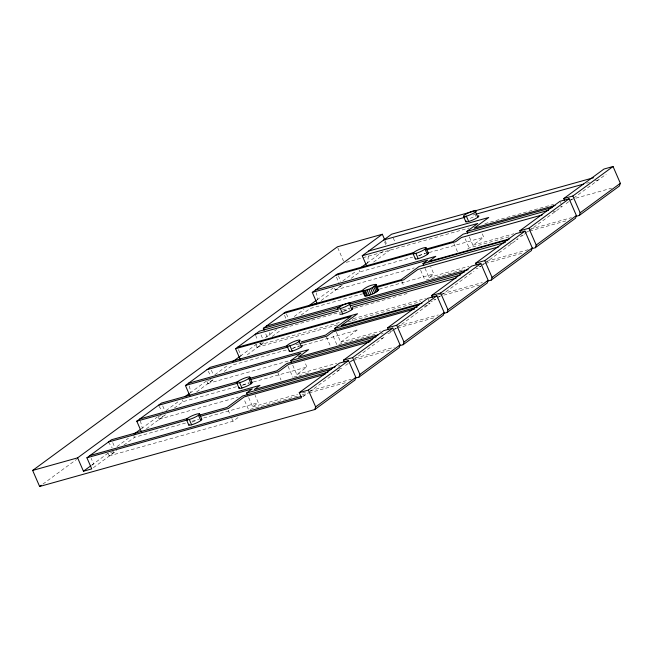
<?xml version="1.0" encoding="UTF-8"?>
<svg xmlns="http://www.w3.org/2000/svg" width="653" height="653" viewBox="0 0 653 653"><rect width="100%" height="100%" fill="white"/><g stroke="black" fill="none" stroke-linecap="round" stroke-linejoin="round"><path stroke-width="0.49" stroke-dasharray="3.27 2.45" d="M368.284 255.943L367.786 262.775L365.9 264.163M42.918 484.077L76.597 459.369M91.632 465.205L108.006 453.182L114.471 451.378M116.985 446.595L128.412 438.212M141.277 428.776L157.218 417.071M165.993 410.639L179.551 400.689M189.917 393.082L205.858 381.385M214.853 374.781L227.987 365.149M240.312 356.105L255.935 344.637L264.236 342.319L246.148 355.591M265.428 337.674L276.554 329.512M294.25 316.525L303.955 309.4M316.958 299.858L333.259 287.9M342.833 280.872L356.375 270.938M366.921 263.2L383.238 251.225M92.097 465.075L93.616 463.957L91.183 458.349M239.218 357.118L241.112 355.73L238.263 349.192M316.574 300.356L317.84 299.425L316.33 292.773M108.006 453.182L109.182 455.884L116.528 450.497M123.874 445.109L134.485 437.322L186.154 422.875M158.41 417.389L159.193 419.185L165.568 414.508M174.343 408.068L183.118 401.636L236.737 386.641M206.65 380.805L207.825 383.499L214.388 378.683M224.232 371.459L233.26 364.839L286.879 349.845M255.935 344.637L257.111 347.339L261.037 344.458L341.339 322.002M301.09 315.064L309.987 308.534L362.635 293.817M334.458 288.202L335.242 290.005L340.817 285.916M351.175 278.317L359.934 271.885L412.582 257.16M93.387 467.687L116.316 450.864M146.403 428.792L165.527 414.753M196.626 391.931L214.959 378.479M272.146 336.515L284.863 327.186M321.194 300.527L342.376 284.986M373.598 262.073L391.547 248.899M109.182 455.884L232.999 421.267L239.569 416.434M248.662 397.62L252.67 406.827L258.294 402.697L255.094 395.334M292.764 365.256L296.772 374.463L306.926 367.01L304.527 361.484M336.319 332.083L340.727 342.213L357.069 330.222L355.869 327.455M424.972 268.252L428.972 277.46L433.796 273.917L430.596 266.555M467.613 249.103L469.164 247.96L510.14 236.508M469.327 236.917L472.927 245.201L483.751 237.259L482.151 233.578M303.016 396.665L308.591 392.567M309.408 391.971L341.682 368.284L338.744 369.108M352.84 360.105L345.731 365.313L343.772 365.868M353.648 359.509L385.923 335.822M393.702 330.116L396.159 328.312M396.975 327.708L430.033 303.457L428.066 304.004M437.257 298.152L440.506 295.768M441.322 295.172L473.98 271.207M481.759 265.502L484.175 263.722M484.983 263.135L518.107 238.827L516.139 239.382M568.739 201.679L565.996 203.687L564.029 204.242M569.563 201.075L572.844 198.659M573.669 198.055L606.188 174.196M472.927 215.025L474.886 214.478M586.582 183.24L589.52 182.424M595.397 180.775L598.336 179.959M346.294 262.359L362.015 257.968M363.003 257.69L469.115 228.011M484.844 223.62L553.622 204.381M570.33 199.712L611.592 188.17M560.266 207.001L562.233 206.454L522.041 235.945L520.074 236.492M552.96 211.923L555.883 211.107M418.434 255.527L425.258 253.617M429.152 252.531L483.751 237.259M472.927 245.201L513.903 233.75M530.481 229.105L571.457 217.653M526.726 231.864L528.677 231.325M529.648 231.048L566.722 220.681M521.331 235.578L523.282 235.031M335.242 290.005L414.206 267.926M510.409 243.593L512.36 243.047M379.205 289.181L433.796 273.917M428.972 277.46L468.968 266.269M486.534 261.363L528.481 249.634M426.017 280.072L465.034 269.158M482.6 264.245L484.55 263.706M485.522 263.428L523.567 252.793M479 266.636L480.959 266.089L477.914 268.326L475.955 268.873M342.368 309.938L349.224 308.02M284.267 327.855L342.76 311.497M343.731 311.228L349.584 309.587M354.457 308.224L407.097 293.507M353.093 318.713L425.568 298.445M438.294 294.887L441.232 294.07M442.212 293.793L482.371 282.561M257.111 347.339L338.393 324.606M348.188 321.872L420.654 301.604M438.285 296.674L479.416 285.173M433.69 299.89L435.633 299.343L433.788 300.698L430.849 301.523M424.36 306.29L427.282 305.473M295.882 344.792L298.813 343.976M291.752 348.482L299.547 346.302M303.449 345.208L357.069 330.222M340.727 342.213L380.723 331.03M398.281 326.116L438.277 314.934M207.572 380.544L211.27 379.515M375.01 334.336L336.964 344.972L332.157 333.928M394.526 328.875L396.477 328.328M397.448 328.059L434.523 317.693M381.189 333.985L383.14 333.438M389.955 331.536L392.886 330.72L389.833 332.948L387.874 333.503M207.825 383.499L289.72 360.603M380.928 338.605L382.878 338.058M242.581 385.001L249.405 383.099M253.307 382.005L306.926 367.01M296.772 374.463L336.768 363.28M355.305 358.097L394.33 347.184M293.834 377.059L301.637 374.879M305.539 373.785L309.44 372.7M320.174 369.696L324.076 368.602M350.416 361.24L352.367 360.693M353.346 360.423L391.392 349.779M338.058 366.08L340.009 365.533M158.018 416.492L161.707 415.455M159.193 419.185L238.157 397.106M336.687 371.067L338.638 370.52M191.998 421.234L198.822 419.332M203.703 417.969L258.294 402.697M252.67 406.827L297.539 394.281M302.421 392.918L306.322 391.824M310.224 390.731L351.2 379.279M297.393 396.159L248.613 409.798L243.814 398.754M302.274 394.796L308.126 393.155M309.106 392.886L347.151 382.25M302.576 396.093L304.535 395.547M208.119 371.312L210.813 375.491M158.94 406.166L162.181 411.178M108.398 442.024L112.169 447.876M560.364 202.161L561.482 204.732M474.813 213.474L475.972 216.135A7.183 1.273 -23.5 0 0 469.385 218.804M465.165 238.761L469.164 247.96M453.851 243.414L457.851 252.621M420.638 270.22L425.038 280.341M428.164 299.172L429.282 301.743M393.237 237.937L395.269 242.614M385.033 240.508L386.976 244.957M384.576 241.83L385.801 244.63M401.897 281.541L403.897 286.145M359.158 270.081L359.934 271.885M337.732 247.74L343.551 261.127M338.36 275.737L340.801 281.345M336.466 277.125L338.907 282.733M352.269 319.17L353.069 321.015M326.435 336.915L330.834 347.037M286.406 313.864L288.438 318.533M284.512 315.252L286.136 318.99M288.055 366.284L292.862 377.336M269.224 332.63L270.04 334.499L266.995 336.736L265.371 332.997M277.803 372.602L281.002 379.964M261.037 334.948L262.661 338.687M260.253 342.662L261.037 344.458M255.568 335.258L257.6 339.927M211.352 370.169L213.376 374.846M228.191 410.215L230.191 414.818M231.791 418.5L232.999 421.267M182.334 399.832L183.118 401.636M162.711 405.864L165.152 411.463M133.702 435.518L134.485 437.322M112.708 442.554L114.74 447.232M189.248 386.021L190.97 392.526M140.371 420.777L142.338 428.213M418.916 255.976A7.183 1.273 -23.5 0 1 425.503 253.307M192.333 422.099A7.183 1.273 -23.5 0 1 197.369 419.92M242.647 385.319A7.183 1.273 -23.5 0 1 249.242 382.642M292.944 348.416A7.183 1.273 -23.5 0 1 299.531 345.739M343.413 311.244A7.183 1.273 -23.5 0 1 350 308.567"/><path stroke-width="0.98" d="M382.323 234.264L337.348 246.842L32.65 470.429L39.637 486.493L314.762 409.553L315.652 406.884L355.844 377.393L348.547 360.595L339.446 363.141L299.254 392.633L301.49 397.783L86.914 457.786L91.747 468.895L83.437 471.213L77.625 457.851L382.323 234.264L384.65 239.61M355.844 377.393L354.954 380.062L314.762 409.553M355.101 378.185L359.003 377.091L359.901 374.422L400.093 344.931L392.788 328.132L383.686 330.679L343.494 360.17L344.237 361.884M400.093 344.931L399.195 347.6L359.003 377.091M399.203 345.821L403.105 344.727L404.003 342.058L444.195 312.567L436.89 295.768L427.788 298.315L387.596 327.806L388.347 329.52M444.195 312.567L443.297 315.236L403.105 344.727M444.138 313.293L447.06 312.477L447.958 309.8L488.15 280.308L480.845 263.518L471.744 266.065L431.551 295.556L432.302 297.27M488.15 280.308L487.252 282.986L447.06 312.477M487.269 281.198L491.187 280.104L492.076 277.427L532.268 247.936L524.971 231.138L515.87 233.684L475.678 263.175L476.421 264.889M532.268 247.936L531.379 250.605L491.187 280.104M531.403 248.809L535.313 247.724L536.203 245.046L576.395 215.555L569.098 198.765L559.996 201.304L519.804 230.795L520.547 232.517M576.395 215.555L575.505 218.224L535.313 247.724M575.358 216.559L579.26 215.466L580.158 212.796L620.35 183.305L613.045 166.507L603.952 169.054L563.751 198.545L564.502 200.259M620.35 183.305L619.452 185.974L579.26 215.466M362.284 290.397C365.884 287.018 371.108 284.708 376.038 284.439L378.479 290.087C374.879 293.466 369.647 295.768 364.725 296.046L362.407 290.724C367.337 290.446 372.569 288.144 376.161 284.765L376.038 284.439M39.637 486.493L41.278 485.285M86.914 457.786L111.483 439.755L187.835 418.402M141.619 432.294L136.787 421.185L161.495 403.056L238.827 381.434M189.86 395.71L185.419 385.499L210.127 367.37L287.459 345.747M240.394 359.819L235.562 348.71L259.412 331.21L337.789 309.293M264.155 330.198L263.339 328.328L285.59 311.995L362.921 290.373M316.15 300.453L308.812 305.841L317.121 303.514L312.289 292.405L337.544 273.868L413.896 252.523M366.676 265.959L362.244 255.756L391.612 234.198L593.446 177.763M83.437 471.213L90.808 465.809M134.11 434.033L140.485 429.356M185.134 396.591L189.117 393.669M232.909 361.533L239.488 356.709M361.215 267.387L366.104 263.796M247.463 394.861L246.663 393.016L252.287 388.886L136.787 421.185M291.565 362.497L290.765 360.652L300.927 353.2L185.419 385.499M335.52 330.247L334.72 328.402L351.069 316.411L235.562 348.71M423.773 265.485L422.973 263.649L427.797 260.106L312.289 292.405M467.719 233.235L466.919 231.391L477.743 223.457L362.244 255.756M299.254 392.633L308.355 390.086L348.547 360.595M343.494 360.17L352.596 357.624L392.788 328.132M387.596 327.806L396.697 325.259L436.89 295.768M431.551 295.556L440.653 293.009L480.845 263.518M475.678 263.175L484.771 260.637L524.971 231.138M519.804 230.795L528.897 228.256L569.098 198.765M563.751 198.545L572.852 195.998L613.045 166.507M383.768 239.961L465.091 217.22M476.845 213.931L583.643 184.064M368.635 251.062L488.722 217.482L474.249 228.101L555.099 205.491M466.919 231.391L552.258 207.532M548.496 210.29L463.165 234.158L453.051 241.577L425.642 249.234M542.251 214.919L461.402 237.529L455.745 241.683L426.45 249.87M335.658 275.264L413.757 253.421M315.685 289.916L435.771 256.335L428.801 261.453L509.642 238.843M422.973 263.649L508.303 239.782M505.357 242.394L419.038 266.53L401.097 279.696L376.626 286.536M498.721 246.858L417.871 269.469L403.791 279.802L377.426 287.173M283.704 313.383L363.762 290.993M266.383 326.092L468.217 269.648M263.339 328.328L340.744 306.681M350.539 303.939L464.193 272.162M350.53 305.726L460.267 275.044M255.168 334.32L338.45 311.032M352.163 307.196L456.023 278.154M237.455 347.323L357.542 313.742L341.152 325.765L422.001 303.155M334.72 328.402L419.079 304.812M417.275 307.024L330.957 331.161L325.635 335.071L301.164 341.911M414.622 309.016L332.801 331.895L327.12 336.058L300.764 343.429M207.034 369.639L288.071 346.98M188.513 383.229L308.6 349.649L298.397 357.142L378.267 334.801M290.765 360.652L376.104 336.793M372.194 339.666L286.855 363.525L277.003 370.757L249.593 378.422M370.218 341.601L288.397 364.48L278.488 371.745L250.181 379.662M158.401 405.325L237.488 383.213M139.881 418.916L259.967 385.335L254.295 389.506L335.136 366.896M246.663 393.016L331.022 369.427M327.953 372.128L242.614 395.987L226.991 407.456L199.581 415.12M324.998 374.332L244.149 396.942L228.485 408.443L200.169 416.361M108.398 442.024L187.476 419.903M32.65 470.429L77.625 457.851M89.959 455.549L301.596 396.371M377.769 289.646L378.479 290.087M572.852 195.998L580.158 212.796M528.897 228.256L536.203 245.046M475.506 211.956L477.816 217.278M466.348 216.176A7.183 1.273 -23.5 0 0 476.592 210.821A7.183 1.273 -23.5 0 0 467.066 213.482A7.183 1.273 -23.5 0 0 466.348 216.176L468.666 221.498M484.771 260.637L492.076 277.427M463.532 216.478L465.842 221.8M426.009 247.683L428.319 253.005M425.038 249.128L427.348 254.45M440.653 293.009L447.958 309.8M415.879 253.348A7.183 1.273 -23.5 0 0 426.123 247.993A7.183 1.273 -23.5 0 0 416.598 250.654A7.183 1.273 -23.5 0 0 415.879 253.348L418.198 258.67M413.063 253.65L415.373 258.972M396.697 325.259L404.003 342.058M375.451 284.324L378.128 290.609M375.018 285.965L377.328 291.287M373.826 286.749L376.136 292.071M372.316 287.589L374.626 292.911M370.602 288.43L372.912 293.752M368.79 289.214L371.1 294.536M367.01 289.891L369.32 295.213M365.378 290.405L367.688 295.727M364.366 290.642L366.684 295.964M364.178 293.426L363.019 290.765L365.313 296.16M349.535 304.388L351.845 309.71M340.376 308.608A7.183 1.273 -23.5 0 0 350.62 303.253A7.183 1.273 -23.5 0 0 341.095 305.922A7.183 1.273 -23.5 0 0 340.376 308.608L342.694 313.93M352.596 357.624L359.901 374.422M299.066 341.56L301.376 346.882M289.908 345.78A7.183 1.273 -23.5 0 0 300.151 340.425A7.183 1.273 -23.5 0 0 290.626 343.094A7.183 1.273 -23.5 0 0 289.908 345.78L292.226 351.102M308.355 390.086L315.652 406.884M287.091 346.082L289.41 351.404M249.748 377.018L252.058 382.34M248.769 378.471L251.087 383.784M239.618 382.682A7.183 1.273 -23.5 0 0 249.862 377.336A7.183 1.273 -23.5 0 0 240.337 379.997A7.183 1.273 -23.5 0 0 239.618 382.682L241.928 388.004M236.802 382.985L239.112 388.306M199.426 413.806L201.736 419.128M198.455 415.251L200.765 420.573M189.297 419.471A7.183 1.273 -23.5 0 0 199.54 414.116A7.183 1.273 -23.5 0 0 190.015 416.785A7.183 1.273 -23.5 0 0 189.297 419.471L191.615 424.793M186.48 419.773L188.79 425.095M427.764 252.891A7.183 1.273 -23.5 0 1 422.295 257.176A7.183 1.273 -23.5 0 1 415.594 258.164M478.233 215.727A7.183 1.273 -23.5 0 1 472.764 220.004A7.183 1.273 -23.5 0 1 466.062 220.992M201.181 419.022A7.183 1.273 -23.5 0 1 195.72 423.299A7.183 1.273 -23.5 0 1 189.011 424.287M251.503 382.234A7.183 1.273 -23.5 0 1 246.034 386.519A7.183 1.273 -23.5 0 1 239.325 387.507M301.792 345.331A7.183 1.273 -23.5 0 1 296.331 349.608A7.183 1.273 -23.5 0 1 289.622 350.604M352.261 308.159A7.183 1.273 -23.5 0 1 347.649 312.061A7.183 1.273 -23.5 0 1 339.756 313.922"/></g></svg>
